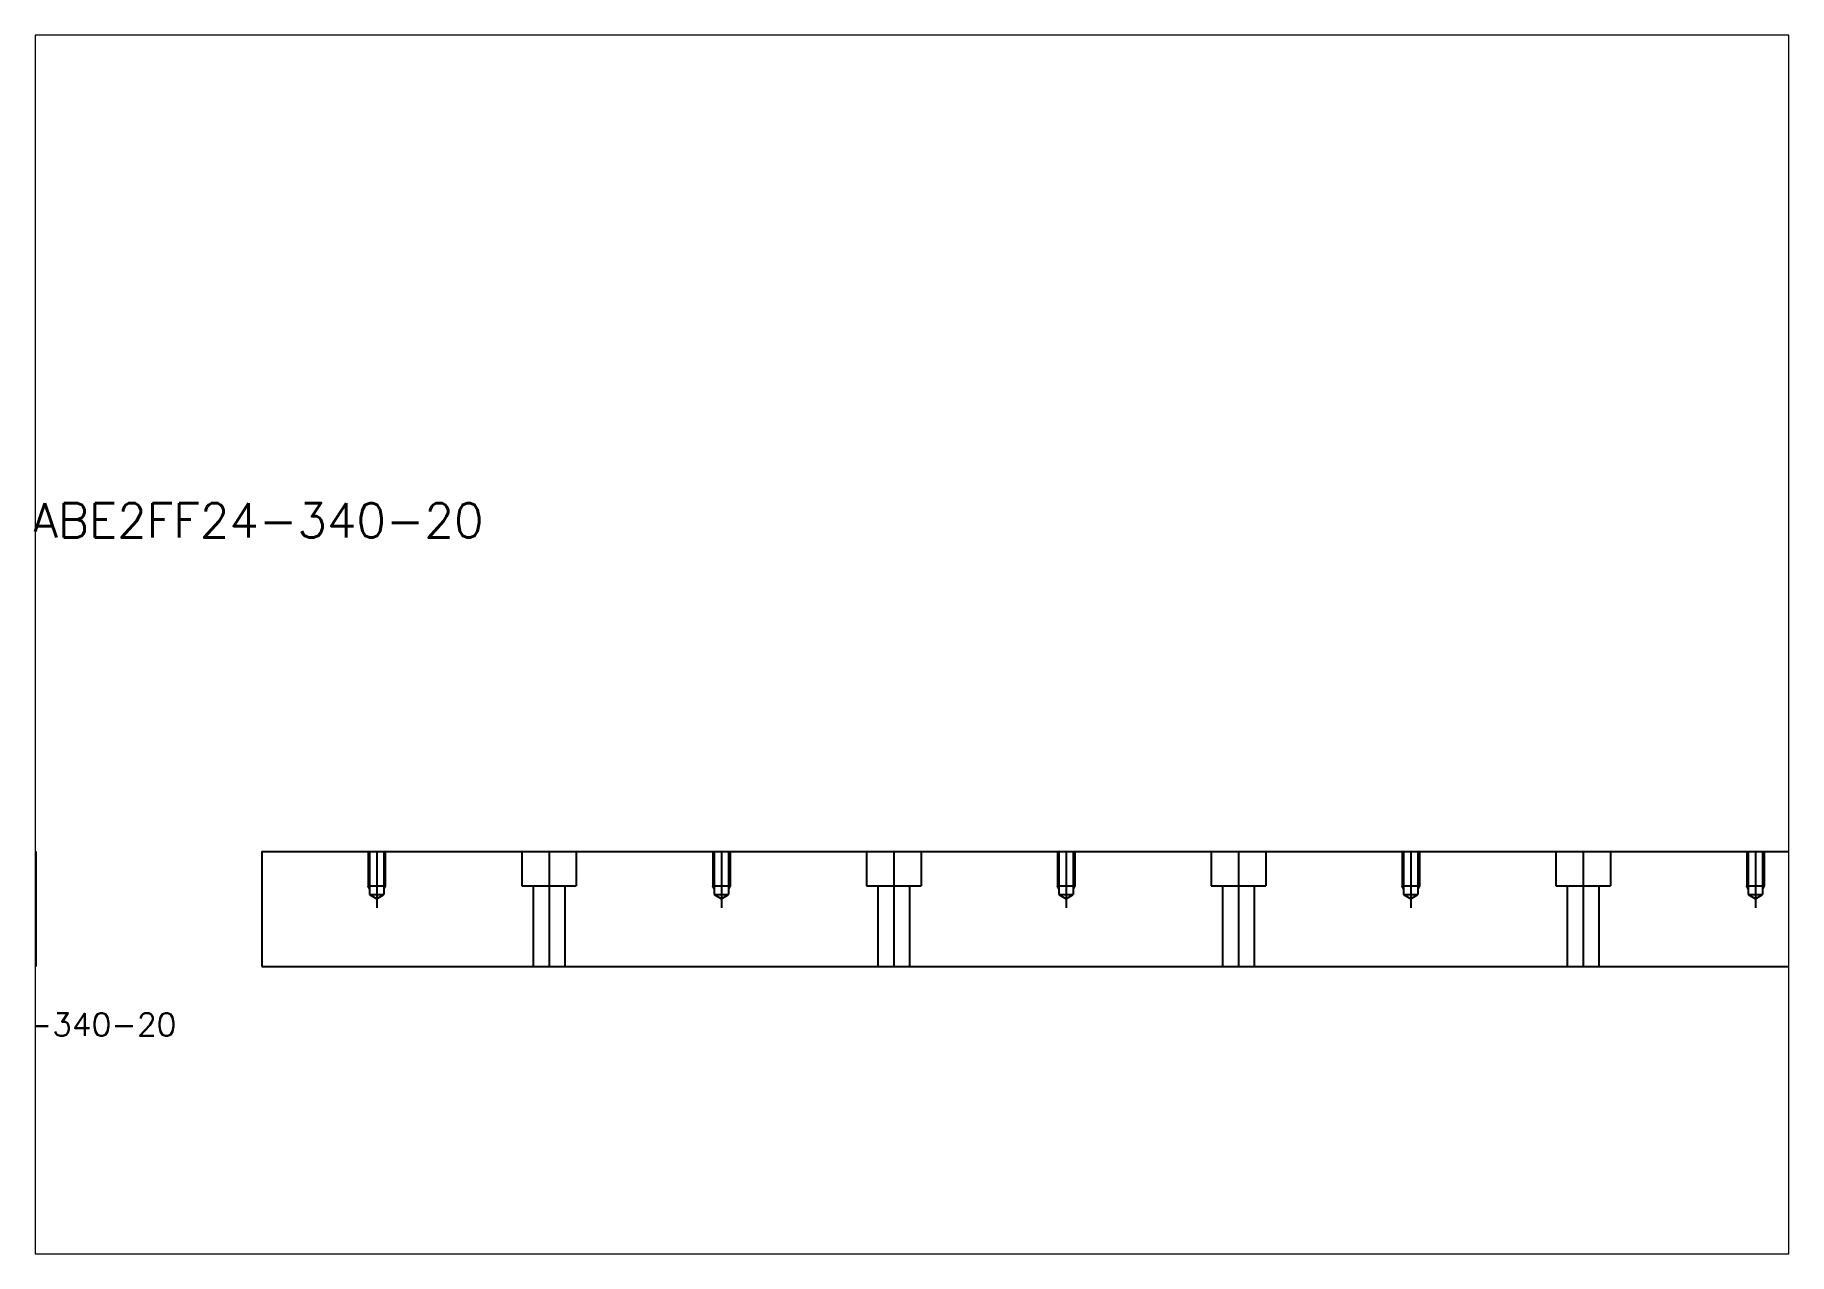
# Paper-space layout 'レイアウト1' of a CAD drawing. Extents: x 1.12 to 10.1, y 0.78 to 7.02.
# The model-space entities are those that its viewports show. They can reach past a viewport. Long polylines and large blocks are cut down to what shows.
import ezdxf

# ---------------------------------------------------------------- set-up
doc = ezdxf.new("R2010")
doc.units = 0
doc.header["$MEASUREMENT"] = 0
doc.linetypes.add('CENTER', pattern=[17.5, 13, -1.5, 1.5, -1.5])
doc.linetypes.add('DASHED', pattern=[3.5, 2, -1.5])
doc.layers.get('0').update_dxf_attribs({"linetype": 'CONTINUOUS'})
doc.layers.add('CENTER', color=1, linetype='CENTER')
doc.styles.get("Standard").update_dxf_attribs({"font": 'txt.shx', "bigfont": '@extfont2.shx'})

msp = doc.modelspace()

# ---------------------------------------------------------------- linework, layer by layer
at = {"color": 7, "linetype": 'Continuous'}
for p, q in [((-19.01, 68.96), (-4.01, 68.96)), ((-4.01, 68.96), (-4.01, 48.96)), ((35.32, 68.96), (375.32, 68.96)), ((35.32, 68.96), (35.32, 48.96)), ((-19.01, 48.96), (-4.01, 48.96)), ((35.32, 48.96), (375.32, 48.96))]:
    msp.add_line(p, q, dxfattribs=at)
at = {"color": 3, "linetype": 'DASHED'}
for p, q in [((53.82, 68.96), (53.82, 62.96)), ((54.07, 68.96), (54.07, 61.46)), ((56.57, 68.96), (56.57, 61.46)), ((56.82, 68.96), (56.82, 62.96)), ((80.57, 68.96), (80.57, 62.96)), ((90.07, 68.96), (90.07, 62.96)), ((113.82, 68.96), (113.82, 62.96)), ((114.07, 68.96), (114.07, 61.46)), ((116.57, 68.96), (116.57, 61.46)), ((116.82, 68.96), (116.82, 62.96)), ((140.57, 68.96), (140.57, 62.96)), ((150.07, 68.96), (150.07, 62.96)), ((173.82, 68.96), (173.82, 62.96)), ((174.07, 68.96), (174.07, 61.46)), ((176.57, 68.96), (176.57, 61.46)), ((176.82, 68.96), (176.82, 62.96)), ((200.57, 68.96), (200.57, 62.96)), ((210.07, 68.96), (210.07, 62.96)), ((233.82, 68.96), (233.82, 62.96)), ((234.07, 68.96), (234.07, 61.46)), ((236.57, 68.96), (236.57, 61.46)), ((236.82, 68.96), (236.82, 62.96)), ((260.57, 68.96), (260.57, 62.96)), ((270.07, 68.96), (270.07, 62.96)), ((293.82, 68.96), (293.82, 62.96)), ((294.07, 68.96), (294.07, 61.46)), ((296.57, 68.96), (296.57, 61.46)), ((296.82, 68.96), (296.82, 62.96)), ((53.82, 62.96), (56.82, 62.96)), ((54.07, 62.46), (53.82, 62.96)), ((54.07, 61.46), (56.57, 61.46)), ((54.07, 61.46), (55.32, 60.74)), ((55.32, 60.74), (56.57, 61.46)), ((56.82, 62.96), (56.57, 62.46)), ((80.57, 62.96), (90.07, 62.96)), ((82.57, 62.96), (82.57, 48.96)), ((88.07, 62.96), (88.07, 48.96)), ((114.07, 62.46), (113.82, 62.96)), ((113.82, 62.96), (116.82, 62.96)), ((114.07, 61.46), (115.32, 60.74)), ((114.07, 61.46), (116.57, 61.46)), ((115.32, 60.74), (116.57, 61.46)), ((116.82, 62.96), (116.57, 62.46)), ((140.57, 62.96), (150.07, 62.96)), ((142.57, 62.96), (142.57, 48.96)), ((148.07, 62.96), (148.07, 48.96)), ((174.07, 62.46), (173.82, 62.96)), ((173.82, 62.96), (176.82, 62.96)), ((174.07, 61.46), (175.32, 60.74)), ((174.07, 61.46), (176.57, 61.46)), ((175.32, 60.74), (176.57, 61.46)), ((176.82, 62.96), (176.57, 62.46)), ((200.57, 62.96), (210.07, 62.96)), ((202.57, 62.96), (202.57, 48.96)), ((208.07, 62.96), (208.07, 48.96)), ((234.07, 62.46), (233.82, 62.96)), ((233.82, 62.96), (236.82, 62.96)), ((234.07, 61.46), (235.32, 60.74)), ((234.07, 61.46), (236.57, 61.46)), ((235.32, 60.74), (236.57, 61.46)), ((236.82, 62.96), (236.57, 62.46)), ((260.57, 62.96), (270.07, 62.96)), ((262.57, 62.96), (262.57, 48.96)), ((268.07, 62.96), (268.07, 48.96)), ((294.07, 62.46), (293.82, 62.96)), ((293.82, 62.96), (296.82, 62.96)), ((294.07, 61.46), (295.32, 60.74)), ((294.07, 61.46), (296.57, 61.46)), ((295.32, 60.74), (296.57, 61.46)), ((296.82, 62.96), (296.57, 62.46))]:
    msp.add_line(p, q, dxfattribs=at)
at = {"layer": 'CENTER', "color": 1, "linetype": 'CENTER'}
for p, q in [((55.32, 68.96), (55.32, 59.17)), ((85.32, 68.96), (85.32, 48.96)), ((115.32, 68.96), (115.32, 59.17)), ((145.32, 68.96), (145.32, 48.96)), ((175.32, 68.96), (175.32, 59.17)), ((205.32, 68.96), (205.32, 48.96)), ((235.32, 68.96), (235.32, 59.17)), ((265.32, 68.96), (265.32, 48.96)), ((295.32, 68.96), (295.32, 59.17))]:
    msp.add_line(p, q, dxfattribs=at)

# ---------------------------------------------------------------- texts
at = {"color": 7, "linetype": 'Continuous'}
for s, height, p in [('ABE2FF24-340-20', 6, (-4.78, 123.61)), ('ABETE24-340-20', 4, (-28.42, 36.84))]:
    msp.add_text(s, height=height, dxfattribs=at).set_placement(p)

psp = doc.layouts.new('レイアウト1')

# ---------------------------------------------------------------- viewports
at = {"layer": '0', "color": 7, "linetype": 'Continuous', "view_target_point": (148.5, 105)}
psp.add_viewport(center=(5.6137, 3.9021), size=(8.982, 6.243333), view_center_point=(0, 0), view_height=212.214411, dxfattribs=at)

doc.saveas('drawing.dxf')
